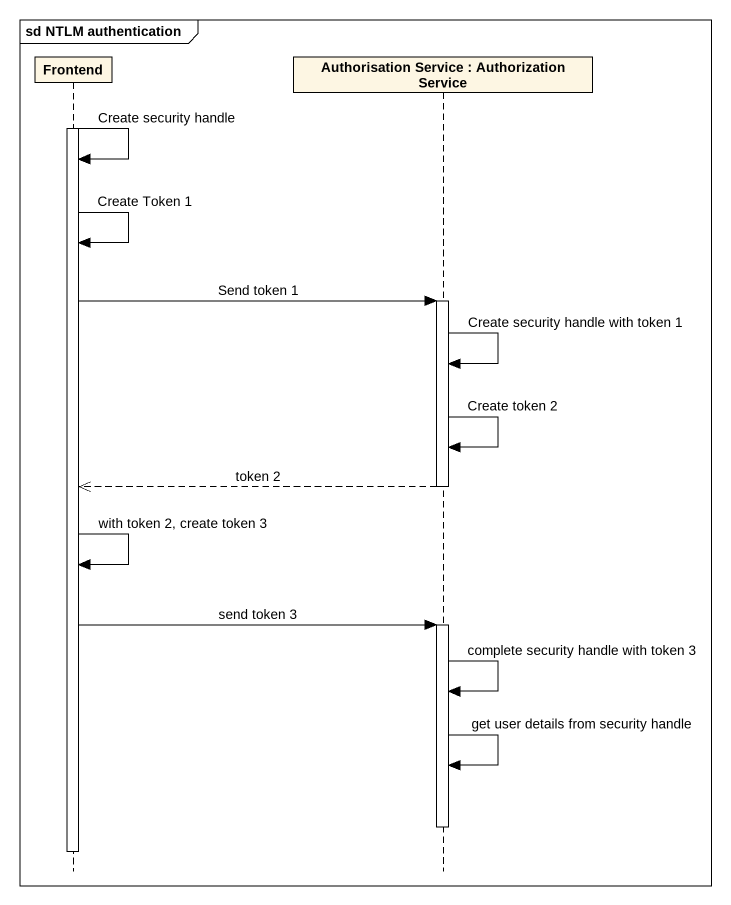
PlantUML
@startuml
mainframe sd NTLM authentication
hide footbox
participant Frontend
participant "Authorisation Service : Authorization Service" as Authorisation_Service

activate Frontend
Frontend -> Frontend : Create security handle
Frontend -> Frontend : Create Token 1
Frontend -> Authorisation_Service : Send token 1
activate Authorisation_Service
Authorisation_Service -> Authorisation_Service : Create security handle with token 1
Authorisation_Service -> Authorisation_Service : Create token 2
Authorisation_Service -->> Frontend : token 2
deactivate Authorisation_Service
Frontend -> Frontend : with token 2, create token 3
Frontend -> Authorisation_Service : send token 3
activate Authorisation_Service
Authorisation_Service -> Authorisation_Service : complete security handle with token 3
Authorisation_Service -> Authorisation_Service : get user details from security handle
deactivate Authorisation_Service
deactivate Frontend
@enduml
